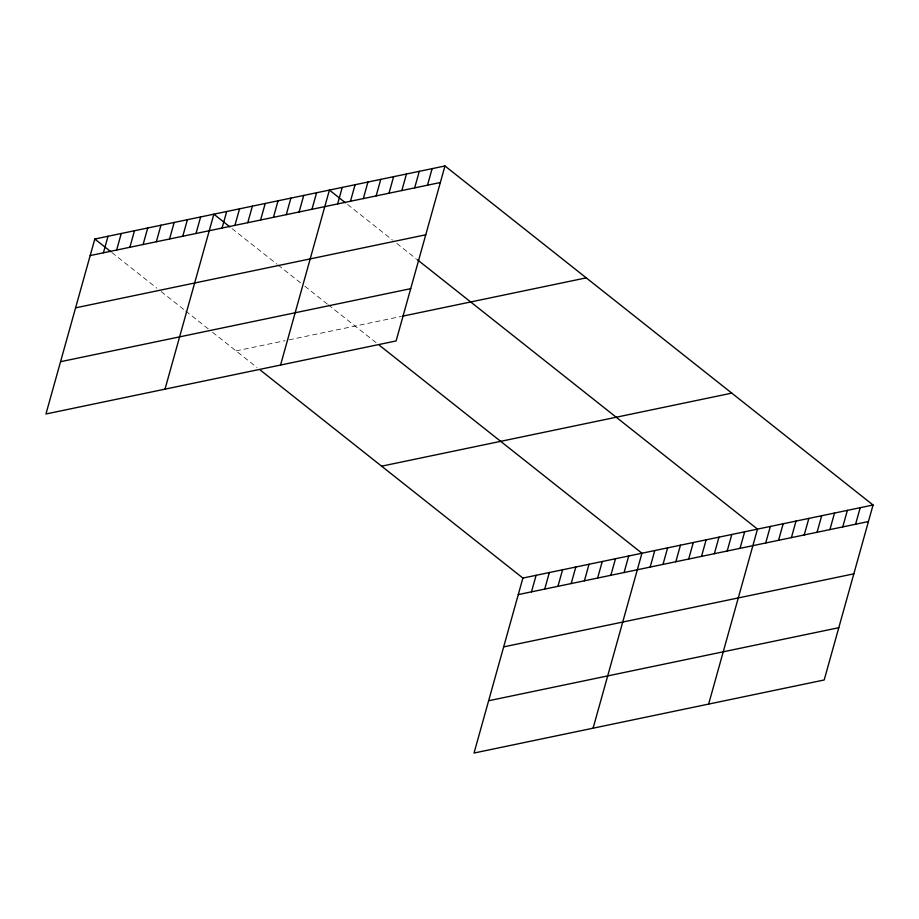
<?xml version="1.0" encoding="UTF-8"?>
<svg xmlns="http://www.w3.org/2000/svg" width="919" height="919" viewBox="0 0 919 919"><rect width="100%" height="100%" fill="white"/><g stroke="black" fill="none" stroke-linecap="round" stroke-linejoin="round"><path stroke-width="0.69" stroke-dasharray="4.59 3.45" d="M236.068 350.897L285.016 340.685M288.98 339.858L401.35 316.423M347.612 204.489L392.551 240.089M396.836 243.478L416.1 258.733M232.047 228.59L276.998 264.19M278.066 265.04L300.547 282.834M304.821 286.223L327.302 304.028M328.37 304.878L377.181 343.534M111.923 252.576L156.873 288.175M161.158 291.564L184.696 310.22M185.764 311.059L208.245 328.864M212.53 332.253L257.021 367.497"/><path stroke-width="1.38" d="M444.968 165.971L94.806 239.02L45.95 413.987L396.112 340.938L444.968 165.971L873.05 505.013L824.194 679.98L474.032 753.029L522.888 578.062L873.05 505.013M103.41 252.805L108.028 236.252M116.644 250.037L121.262 233.495M129.866 247.28L134.484 230.738M143.1 244.523L147.718 227.981M156.322 241.766L160.94 225.224M169.555 239.009L174.173 222.455M182.778 236.24L187.407 219.698M196.011 233.483L200.629 216.941M165.006 389.151L213.863 214.184L229.911 226.89M222.076 228.05L226.694 211.508M234.919 225.373L239.537 208.82M247.762 222.685L252.38 206.143M260.594 220.009L265.212 203.467M273.437 217.332L278.055 200.79M286.28 214.655L290.898 198.113M299.112 211.979L303.729 195.437M311.955 209.302L316.573 192.76M280.559 365.05L329.416 190.072L345.464 202.789M337.629 203.938L342.247 187.396M350.472 201.261L355.09 184.719M363.315 198.584L367.933 182.042M376.147 195.908L380.776 179.366M388.99 193.231L393.608 176.689M401.833 190.555L406.451 174.001M414.664 187.867L419.294 171.325M427.507 185.19L432.125 168.648M531.492 591.847L536.11 575.294M544.726 589.079L549.344 572.537M557.948 586.322L562.566 569.78M571.181 583.565L575.799 567.023M584.404 580.808L589.022 564.266M597.637 578.051L602.255 561.498M610.859 575.283L615.489 558.741M624.093 572.526L628.711 555.984M593.088 728.193L641.944 553.227L379.386 345.28M650.158 567.092L654.776 550.55M663.001 564.415L667.619 547.862M675.844 561.727L680.462 545.185M688.676 559.051L693.294 542.509M701.519 556.374L706.137 539.832M714.362 553.697L718.98 537.155M727.193 551.021L731.811 534.479M740.036 548.344L744.654 531.791M708.641 704.092L757.497 529.114L417.169 259.583M765.711 542.98L770.34 526.438M778.554 540.303L783.172 523.761M791.397 537.626L796.015 521.084M804.228 534.95L808.858 518.408M817.071 532.273L821.689 515.731M829.914 529.597L834.532 513.043M842.757 526.909L847.375 510.367M855.589 524.232L860.207 507.69M90.188 255.562L440.35 182.513M75.588 307.842L425.75 234.793M60.551 361.707L410.713 288.658M402.637 316.159L586.23 277.86M381.615 466.174L731.788 393.125M518.27 594.604L868.432 521.555M503.669 646.884L853.831 573.835M488.632 700.749L838.794 627.7M94.806 239.02L110.854 251.726M260.33 370.116L522.888 578.062"/></g></svg>
